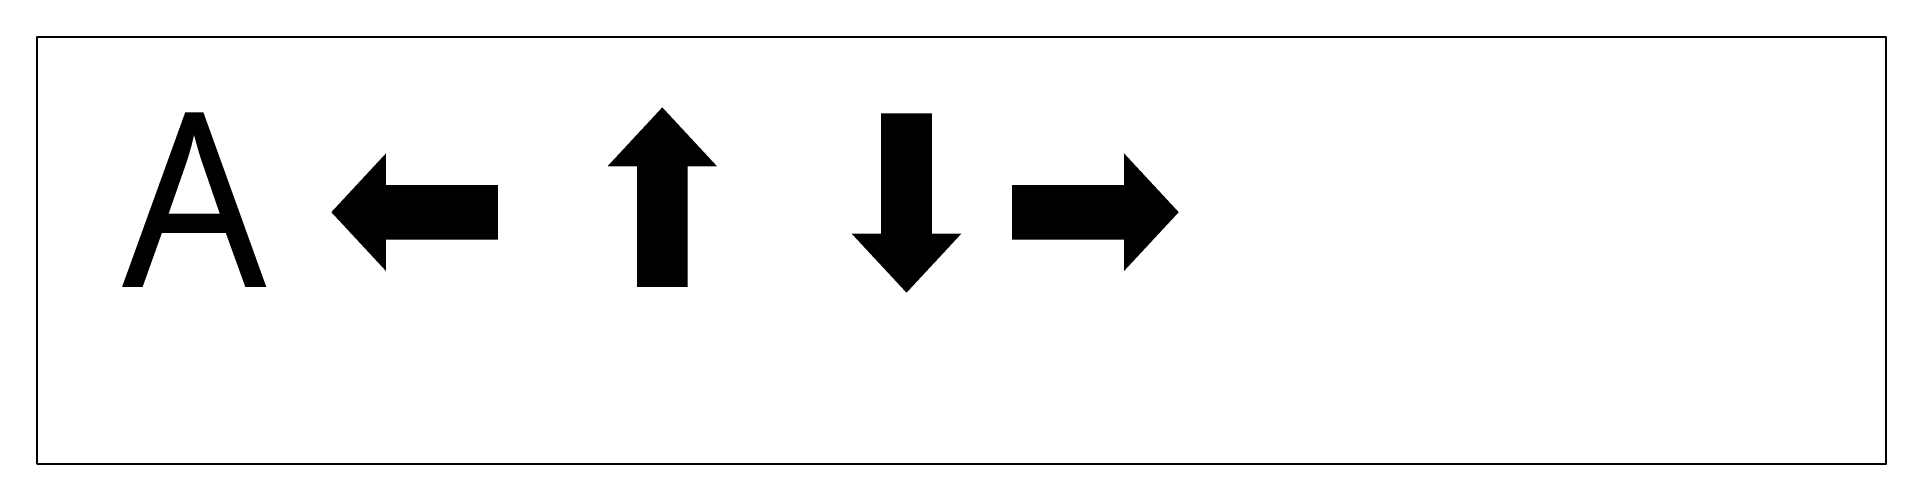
# Model space of a CAD drawing. Header units: millimetres. Extents: x 0 to 65, y 0 to 15.
import ezdxf

# ---------------------------------------------------------------- set-up
doc = ezdxf.new("R2010")
doc.units = ezdxf.units.MM
doc.styles.add('Sketch Text (ANSI) - 3DA', font='tahoma.ttf')

msp = doc.modelspace()

# ---------------------------------------------------------------- linework, layer by layer
msp.add_lwpolyline([(0, 0), (65, 0), (65, 15), (0, 15)], close=True)

# ---------------------------------------------------------------- texts
at = {"color": 7, "insert": (2.992, 12.323), "char_height": 6.1, "width": 70.30054, "attachment_point": 1, "style": 'Sketch Text (ANSI) - 3DA'}
msp.add_mtext('\\fSegoe UI Emoji|b0|i0;A ⬅ ⬆ ⬇➡', dxfattribs=at)

doc.saveas('drawing.dxf')
